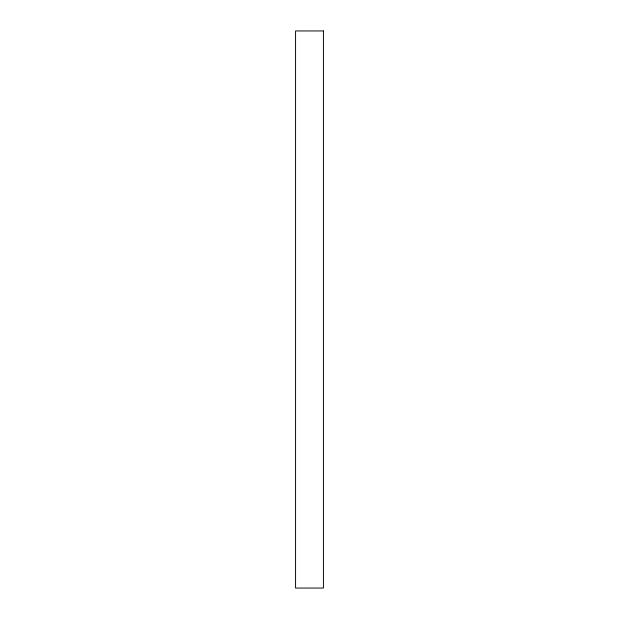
<?xml version="1.0" encoding="UTF-8"?>
<svg xmlns="http://www.w3.org/2000/svg" width="619" height="619" viewBox="0 0 619 619"><rect width="100%" height="100%" fill="white"/><g stroke="black" fill="none" stroke-linecap="round" stroke-linejoin="round"><path stroke-width="0.93" d="M323.428 30.95L295.572 30.95L295.572 588.05L323.428 588.05L323.428 30.95"/></g></svg>
